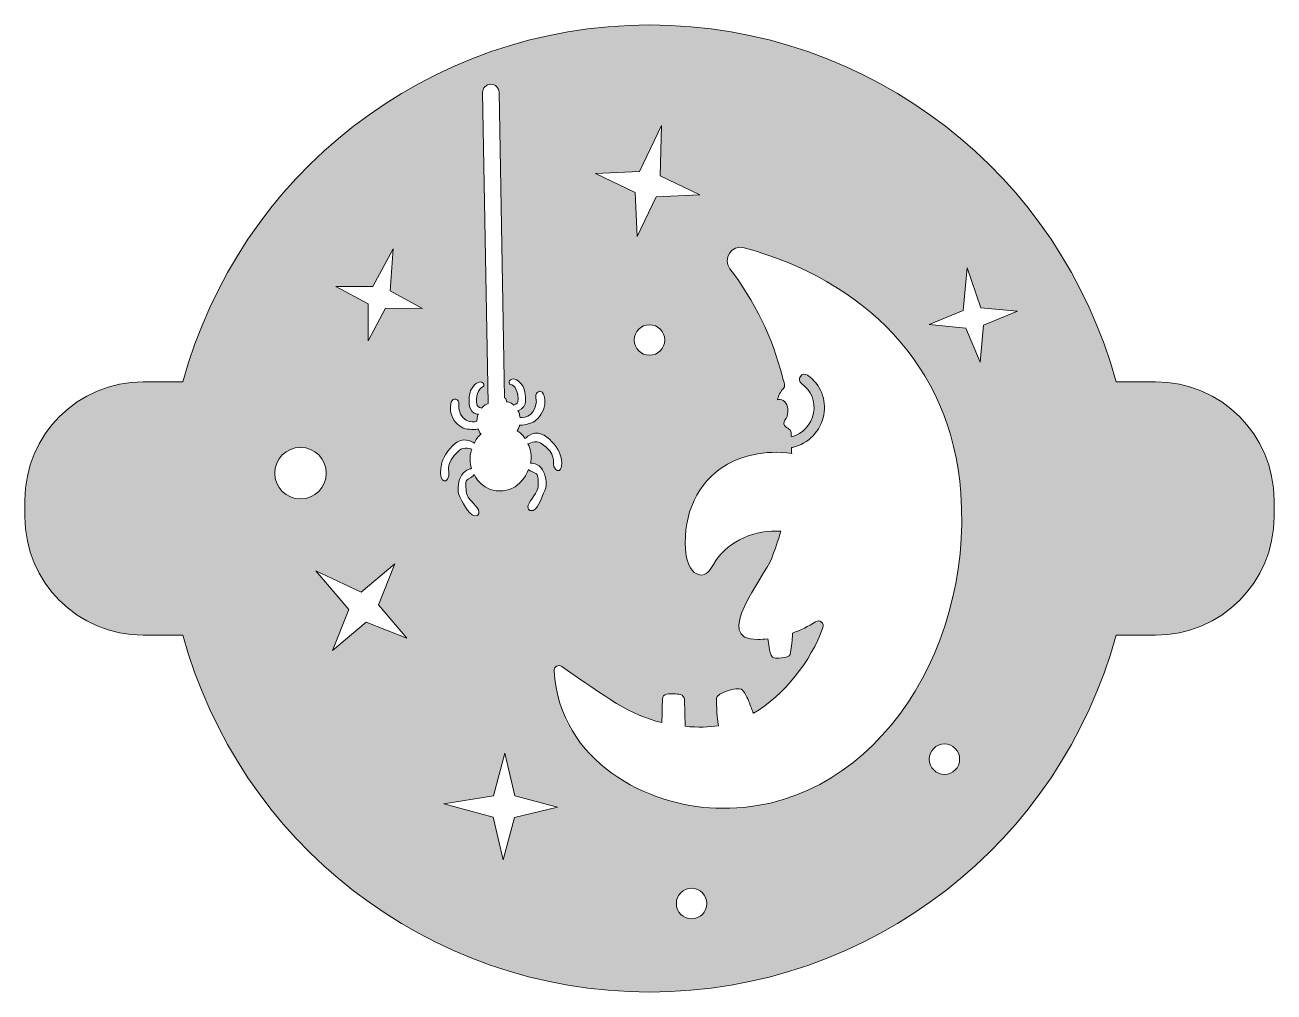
# Model space of a CAD drawing. Header units: inches. Extents: x -258 to 555, y -426 to 216.
# Drawn here: x 315.4 to 555.4, y 30.7 to 216.5 of the extents above; entities that cross this region are included whole.
import ezdxf

# ---------------------------------------------------------------- set-up
doc = ezdxf.new("R2010")
doc.units = ezdxf.units.IN
doc.header["$MEASUREMENT"] = 0
doc.layers.add('Layer', color=7, linetype='Continuous')

msp = doc.modelspace()

# ---------------------------------------------------------------- hatches: boundary and pattern name
at = {"layer": 'Layer', "true_color": 0x181a1c}
h = msp.add_hatch(color=250, dxfattribs=at)
h.dxf.hatch_style = 2
edge = h.paths.add_edge_path()
edge.add_spline(control_points=[(532.64, 147.95), (532.64, 147.95), (525.03, 147.95), (525.03, 147.95), (514.33, 187.43), (478.25, 216.48), (435.38, 216.48), (392.51, 216.48), (356.44, 187.43), (345.74, 147.95), (345.74, 147.95), (338.12, 147.95), (338.12, 147.95), (325.56, 147.95), (315.38, 137.77), (315.38, 125.21), (315.38, 125.21), (315.38, 122), (315.38, 122), (315.38, 109.44), (325.56, 99.26), (338.12, 99.26), (338.12, 99.26), (345.74, 99.26), (345.74, 99.26), (356.44, 59.78), (392.51, 30.73), (435.38, 30.73), (478.25, 30.73), (514.33, 59.78), (525.03, 99.26), (525.03, 99.26), (532.64, 99.26), (532.64, 99.26), (545.2, 99.26), (555.38, 109.44), (555.38, 122), (555.38, 122), (555.38, 125.21), (555.38, 125.21), (555.38, 137.77), (545.2, 147.95), (532.64, 147.95)], knot_values=[0, 0, 0, 0, 1, 1, 1, 2, 2, 2, 3, 3, 3, 4, 4, 4, 5, 5, 5, 6, 6, 6, 7, 7, 7, 8, 8, 8, 9, 9, 9, 10, 10, 10, 11, 11, 11, 12, 12, 12, 13, 13, 13, 14, 14, 14, 14], degree=3, periodic=1)
h.paths.add_polyline_path([(433.45, 188.33), (437.69, 197.17), (437.46, 187.51), (445.08, 183.86), (436.64, 183.49), (433, 175.88), (432.63, 184.31), (425.01, 187.96)])
edge = h.paths.add_edge_path()
edge.add_spline(control_points=[(438.31, 155.97), (438.31, 154.35), (437, 153.04), (435.38, 153.04), (433.77, 153.04), (432.45, 154.35), (432.45, 155.97), (432.45, 157.59), (433.77, 158.9), (435.38, 158.9), (437, 158.9), (438.31, 157.59), (438.31, 155.97)], knot_values=[0, 0, 0, 0, 1, 1, 1, 2, 2, 2, 3, 3, 3, 4, 4, 4, 4], degree=3, periodic=1)
edge = h.paths.add_edge_path()
edge.add_spline(control_points=[(368.32, 125.43), (365.58, 125.43), (363.37, 127.65), (363.37, 130.38), (363.37, 133.12), (365.58, 135.34), (368.32, 135.34), (371.06, 135.34), (373.27, 133.12), (373.27, 130.38), (373.27, 127.65), (371.06, 125.43), (368.32, 125.43)], knot_values=[0, 0, 0, 0, 1, 1, 1, 2, 2, 2, 3, 3, 3, 4, 4, 4, 4], degree=3, periodic=1)
h.paths.add_polyline_path([(380.93, 101.79), (374.49, 96.32), (377.6, 104.18), (371.25, 111.64), (379.98, 107.51), (386.42, 112.97), (383.31, 105.12), (388.78, 98.69)])
h.paths.add_polyline_path([(384.68, 162.07), (381.31, 155.84), (381.35, 162.92), (375.11, 166.28), (382.2, 166.25), (386.1, 173.49), (385.53, 165.4), (391.76, 162.04)])
edge = h.paths.add_edge_path()
edge.add_spline(control_points=[(395.5, 132.44), (395.84, 133.65), (397.21, 135.69), (398.5, 136.43), (400.15, 137.38), (401.68, 136.14), (401.68, 136.14), (401.68, 136.14), (402.06, 136.81), (402.1, 136.87), (402.53, 137.54), (403.02, 137.9), (403.02, 137.9), (402.71, 138.12), (402.47, 138.89), (402.47, 138.89), (402.47, 138.88), (402.45, 138.87), (402.42, 138.86), (402.08, 138.76), (400.41, 138.77), (399.77, 139), (399.07, 139.26), (397.89, 140.08), (397.38, 141.46), (396.88, 142.82), (397.28, 144.02), (397.28, 144.02), (397.66, 145.04), (398.77, 144.64), (398.76, 143.7), (398.76, 143.41), (398.75, 142.82), (398.75, 142.82), (399.37, 139.44), (402.23, 140.36), (402.23, 140.36), (402.18, 141.29), (402.5, 141.71), (402.5, 141.71), (402.24, 141.59), (401.2, 142.12), (400.96, 142.72), (400.58, 143.63), (400.64, 145.43), (401.02, 146.25), (401.55, 147.36), (402.1, 147.62), (402.21, 147.68), (403.45, 148.42), (403.79, 147.14), (403.41, 147.01), (402.48, 146.67), (401.81, 145.13), (402.27, 143.36), (402.35, 143.08), (403.12, 142.9), (403.12, 142.9), (403.56, 143.47), (404.15, 143.69), (404.37, 143.75), (404.37, 143.75), (403.31, 203.49), (403.31, 203.49), (403.3, 204.37), (403.99, 205.09), (404.87, 205.1), (404.88, 205.1), (404.89, 205.1), (404.9, 205.1), (405.76, 205.1), (406.46, 204.41), (406.48, 203.55), (406.48, 203.55), (407.51, 144.89), (407.51, 144.89), (407.93, 144.75), (407.9, 144.1), (407.9, 144.1), (407.9, 144.1), (408.7, 144.07), (409.32, 143.47), (409.32, 143.47), (410.06, 143.78), (410.1, 144.08), (410.36, 145.92), (409.53, 147.32), (408.57, 147.48), (408.18, 147.55), (408.37, 148.88), (409.69, 148.37), (409.8, 148.32), (410.38, 148.17), (411.02, 147.16), (411.49, 146.43), (411.74, 144.65), (411.48, 143.68), (411.3, 143.05), (410.33, 142.34), (410.06, 142.4), (410.06, 142.4), (410.42, 142.04), (410.48, 141.12), (410.48, 141.12), (413.41, 140.72), (413.65, 144.18), (413.65, 144.18), (413.57, 144.77), (413.54, 145.05), (413.43, 145.98), (414.48, 146.58), (414.97, 145.64), (414.97, 145.64), (415.5, 144.52), (415.15, 143.09), (414.8, 141.63), (413.73, 140.6), (413.06, 140.22), (412.46, 139.87), (410.8, 139.56), (410.46, 139.6), (410.42, 139.6), (410.4, 139.61), (410.4, 139.62), (410.4, 139.62), (410.25, 138.81), (409.96, 138.54), (409.96, 138.54), (410.49, 138.28), (410.99, 137.69), (411.04, 137.63), (411.49, 137.04), (411.49, 137.04), (411.49, 137.04), (412.86, 138.55), (414.6, 137.91), (415.96, 137.41), (417.55, 135.63), (418.02, 134.49), (419.35, 131.27), (417.76, 129.82), (417.01, 131.7), (416.62, 132.65), (417.77, 133.92), (414.51, 136.18), (413.57, 136.83), (412.03, 135.98), (412.03, 135.98), (412.03, 135.98), (413.01, 134.32), (412.53, 132.32), (412.53, 132.32), (412.58, 132.32), (412.58, 132.32), (412.58, 132.32), (414.08, 132.32), (414.82, 131.02), (415.32, 130.15), (415.84, 128.45), (415.37, 127.37), (415.13, 126.8), (414.04, 123.54), (413, 123.23), (411.96, 122.92), (411.96, 123.91), (412.09, 124.25), (412.45, 125.2), (414, 126.84), (414, 127.82), (414, 128.8), (414.06, 129.9), (413.65, 130.26), (413.24, 130.62), (412.49, 130.59), (412.14, 131.12), (412.14, 131.12), (410.93, 127.31), (407.24, 127), (403.38, 126.45), (401.69, 130.16), (401.69, 130.16), (401.41, 129.57), (400.66, 129.47), (400.29, 129.03), (399.92, 128.6), (400.11, 127.53), (400.21, 126.56), (400.32, 125.58), (402.04, 124.24), (402.5, 123.37), (402.67, 123.06), (402.77, 122.08), (401.71, 122.2), (400.65, 122.32), (399.21, 125.34), (398.91, 125.86), (398.32, 126.85), (398.65, 128.62), (399.05, 129.58), (399.63, 131), (401.12, 131.27), (401.12, 131.27), (401.12, 131.27), (401.18, 131.28), (401.18, 131.28), (400.47, 133.18), (401.26, 134.99), (401.26, 134.99), (401.26, 134.99), (399.64, 135.55), (398.79, 134.74), (395.81, 131.92), (397.09, 130.87), (396.81, 129.85), (396.27, 127.86), (394.54, 129), (395.5, 132.44)], knot_values=[0, 0, 0, 0, 1, 1, 1, 2, 2, 2, 3, 3, 3, 4, 4, 4, 5, 5, 5, 6, 6, 6, 7, 7, 7, 8, 8, 8, 9, 9, 9, 10, 10, 10, 11, 11, 11, 12, 12, 12, 13, 13, 13, 14, 14, 14, 15, 15, 15, 16, 16, 16, 17, 17, 17, 18, 18, 18, 19, 19, 19, 20, 20, 20, 21, 21, 21, 22, 22, 22, 23, 23, 23, 24, 24, 24, 25, 25, 25, 26, 26, 26, 27, 27, 27, 28, 28, 28, 29, 29, 29, 30, 30, 30, 31, 31, 31, 32, 32, 32, 33, 33, 33, 34, 34, 34, 35, 35, 35, 36, 36, 36, 37, 37, 37, 38, 38, 38, 39, 39, 39, 40, 40, 40, 41, 41, 41, 42, 42, 42, 43, 43, 43, 44, 44, 44, 45, 45, 45, 46, 46, 46, 47, 47, 47, 48, 48, 48, 49, 49, 49, 50, 50, 50, 51, 51, 51, 52, 52, 52, 53, 53, 53, 54, 54, 54, 55, 55, 55, 56, 56, 56, 57, 57, 57, 58, 58, 58, 59, 59, 59, 60, 60, 60, 61, 61, 61, 62, 62, 62, 63, 63, 63, 64, 64, 64, 65, 65, 65, 66, 66, 66, 67, 67, 67, 68, 68, 68, 69, 69, 69, 70, 70, 70, 71, 71, 71, 72, 72, 72, 72], degree=3, periodic=1)
h.paths.add_polyline_path([(409.45, 64.28), (407.29, 56.12), (405.36, 64.34), (395.88, 66.86), (405.42, 68.44), (407.59, 76.6), (409.51, 68.38), (417.68, 66.21)])
edge = h.paths.add_edge_path()
edge.add_spline(control_points=[(443.47, 44.79), (441.85, 44.79), (440.54, 46.1), (440.54, 47.72), (440.54, 49.34), (441.85, 50.65), (443.47, 50.65), (445.09, 50.65), (446.4, 49.34), (446.4, 47.72), (446.4, 46.1), (445.09, 44.79), (443.47, 44.79)], knot_values=[0, 0, 0, 0, 1, 1, 1, 2, 2, 2, 3, 3, 3, 4, 4, 4, 4], degree=3, periodic=1)
edge = h.paths.add_edge_path()
edge.add_spline(control_points=[(492.05, 72.52), (490.44, 72.52), (489.13, 73.83), (489.13, 75.44), (489.13, 77.06), (490.44, 78.37), (492.05, 78.37), (493.67, 78.37), (494.98, 77.06), (494.98, 75.44), (494.98, 73.83), (493.67, 72.52), (492.05, 72.52)], knot_values=[0, 0, 0, 0, 1, 1, 1, 2, 2, 2, 3, 3, 3, 4, 4, 4, 4], degree=3, periodic=1)
edge = h.paths.add_edge_path()
edge.add_spline(control_points=[(448.13, 66.02), (435.2, 66.48), (418.18, 74.75), (417.04, 92.42), (416.99, 93.21), (417.88, 93.71), (418.53, 93.26), (427.14, 87.29), (431.62, 83.89), (437.76, 82.5), (437.8, 84), (437.83, 85.5), (437.86, 87), (437.87, 87.47), (438.22, 87.88), (438.68, 87.95), (439.56, 88.07), (440.47, 88.04), (441.34, 87.86), (441.77, 87.76), (442.09, 87.37), (442.1, 86.93), (442.1, 86.93), (442.25, 81.77), (442.25, 81.77), (444.67, 81.53), (446.81, 81.59), (448.65, 81.87), (448.47, 82.88), (448.28, 84.11), (448.23, 87.09), (448.22, 88.25), (452.28, 89.3), (453, 88.91), (453.61, 88.59), (454.28, 87.05), (454.52, 86.4), (454.83, 85.54), (455.12, 84.86), (455.34, 84.26), (461.28, 87.71), (466.38, 94.28), (468.72, 100.73), (469.03, 101.59), (468.07, 102.34), (467.3, 101.84), (465.91, 100.95), (464.42, 100.23), (462.86, 99.68), (462.81, 98.77), (462.89, 98.14), (462.38, 95.57), (462.22, 94.81), (459.42, 94.69), (459, 95.05), (458.65, 95.35), (458.43, 96.45), (458.36, 96.91), (458.27, 97.58), (458.16, 98.12), (458.11, 98.58), (457.47, 98.51), (456.83, 98.46), (456.19, 98.45), (447.2, 98.26), (457.44, 110.38), (458.86, 114.04), (459.52, 115.75), (460.1, 117.49), (460.59, 119.25), (460.33, 119.26), (460.07, 119.28), (459.82, 119.28), (454.64, 119.32), (450.04, 116.89), (447.67, 112.87), (447.07, 111.85), (446.33, 110.61), (444.99, 110.85), (443.47, 111.12), (442.67, 113.05), (442.46, 114.53), (441.5, 121.27), (443.99, 127.65), (448.95, 131.21), (452.63, 133.84), (457.6, 134.87), (462.7, 134.2), (462.7, 134.21), (462.7, 134.21), (462.7, 134.22), (462.7, 134.22), (462.69, 134.22), (462.69, 134.22), (462.69, 134.59), (462.69, 134.95), (462.69, 135.3), (462.75, 135.31), (462.81, 135.31), (462.87, 135.33), (465.97, 136.08), (468.26, 138.48), (468.86, 141.58), (469.44, 144.56), (468.28, 147.41), (465.77, 149.21), (465.32, 149.53), (464.7, 149.43), (464.38, 148.98), (464.05, 148.53), (464.16, 147.91), (464.61, 147.59), (466.47, 146.25), (467.32, 144.15), (466.9, 141.96), (466.47, 139.71), (464.84, 137.97), (462.64, 137.34), (462.63, 137.62), (462.61, 137.9), (462.6, 138.18), (462.58, 138.51), (462.38, 138.79), (462.08, 138.93), (461.9, 139.03), (461.73, 139.14), (461.56, 139.28), (461.17, 139.6), (461.1, 140.18), (461.41, 140.57), (461.74, 140.98), (461.95, 141.56), (461.98, 142.22), (462.03, 143.48), (461.36, 144.53), (460.48, 144.57), (460.31, 144.57), (460.14, 144.53), (459.98, 144.46), (460.16, 145.33), (460.53, 146.07), (461.04, 146.57), (461.28, 146.8), (461.4, 147.13), (461.32, 147.45), (461.2, 147.93), (461.07, 148.41), (460.93, 148.88), (458.98, 156.56), (455.5, 163.58), (450.85, 169.62), (449.34, 171.58), (451.16, 174.33), (453.55, 173.68), (476.33, 167.48), (493.37, 151.46), (495.21, 126.58), (497.54, 95.02), (477.23, 65), (448.13, 66.02)], knot_values=[0, 0, 0, 0, 1, 1, 1, 2, 2, 2, 3, 3, 3, 4, 4, 4, 5, 5, 5, 6, 6, 6, 7, 7, 7, 8, 8, 8, 9, 9, 9, 10, 10, 10, 11, 11, 11, 12, 12, 12, 13, 13, 13, 14, 14, 14, 15, 15, 15, 16, 16, 16, 17, 17, 17, 18, 18, 18, 19, 19, 19, 20, 20, 20, 21, 21, 21, 22, 22, 22, 23, 23, 23, 24, 24, 24, 25, 25, 25, 26, 26, 26, 27, 27, 27, 28, 28, 28, 29, 29, 29, 30, 30, 30, 31, 31, 31, 32, 32, 32, 33, 33, 33, 34, 34, 34, 35, 35, 35, 36, 36, 36, 37, 37, 37, 38, 38, 38, 39, 39, 39, 40, 40, 40, 41, 41, 41, 42, 42, 42, 43, 43, 43, 44, 44, 44, 45, 45, 45, 46, 46, 46, 47, 47, 47, 48, 48, 48, 49, 49, 49, 50, 50, 50, 51, 51, 51, 52, 52, 52, 53, 53, 53, 53], degree=3, periodic=1)
h.paths.add_polyline_path([(499.57, 158.79), (498.92, 151.74), (496.18, 158.27), (489.13, 158.92), (495.66, 161.66), (496.41, 169.85), (499.05, 162.18), (506.1, 161.53)])

# ---------------------------------------------------------------- linework, layer by layer
at = {"layer": 'Layer', "lineweight": 0}
for points in [[(433.45, 188.33), (437.69, 197.17), (437.46, 187.51), (445.08, 183.86), (436.64, 183.49), (433, 175.88), (432.63, 184.31), (425.01, 187.96), (433.45, 188.33)], [(384.68, 162.07), (381.31, 155.84), (381.35, 162.92), (375.11, 166.28), (382.2, 166.25), (386.1, 173.49), (385.53, 165.4), (391.76, 162.04), (384.68, 162.07)], [(499.57, 158.79), (498.92, 151.74), (496.18, 158.27), (489.13, 158.92), (495.66, 161.66), (496.41, 169.85), (499.05, 162.18), (506.1, 161.53), (499.57, 158.79)], [(380.93, 101.79), (374.49, 96.32), (377.6, 104.18), (371.25, 111.64), (379.98, 107.51), (386.42, 112.97), (383.31, 105.12), (388.78, 98.69), (380.93, 101.79)], [(409.45, 64.28), (407.29, 56.12), (405.36, 64.34), (395.88, 66.86), (405.42, 68.44), (407.59, 76.6), (409.51, 68.38), (417.68, 66.21), (409.45, 64.28)]]:
    msp.add_lwpolyline(points, dxfattribs=at)
for points, knots in [([(532.64, 147.95), (532.64, 147.95), (525.03, 147.95), (525.03, 147.95), (514.33, 187.43), (478.25, 216.48), (435.38, 216.48), (392.51, 216.48), (356.44, 187.43), (345.74, 147.95), (345.74, 147.95), (338.12, 147.95), (338.12, 147.95), (325.56, 147.95), (315.38, 137.77), (315.38, 125.21), (315.38, 125.21), (315.38, 122), (315.38, 122), (315.38, 109.44), (325.56, 99.26), (338.12, 99.26), (338.12, 99.26), (345.74, 99.26), (345.74, 99.26), (356.44, 59.78), (392.51, 30.73), (435.38, 30.73), (478.25, 30.73), (514.33, 59.78), (525.03, 99.26), (525.03, 99.26), (532.64, 99.26), (532.64, 99.26), (545.2, 99.26), (555.38, 109.44), (555.38, 122), (555.38, 122), (555.38, 125.21), (555.38, 125.21), (555.38, 137.77), (545.2, 147.95), (532.64, 147.95)], [0, 0, 0, 0, 1, 1, 1, 2, 2, 2, 3, 3, 3, 4, 4, 4, 5, 5, 5, 6, 6, 6, 7, 7, 7, 8, 8, 8, 9, 9, 9, 10, 10, 10, 11, 11, 11, 12, 12, 12, 13, 13, 13, 14, 14, 14, 14]), ([(395.5, 132.44), (395.84, 133.65), (397.21, 135.69), (398.5, 136.43), (400.15, 137.38), (401.68, 136.14), (401.68, 136.14), (401.68, 136.14), (402.06, 136.81), (402.1, 136.87), (402.53, 137.54), (403.02, 137.9), (403.02, 137.9), (402.71, 138.12), (402.47, 138.89), (402.47, 138.89), (402.47, 138.88), (402.45, 138.87), (402.42, 138.86), (402.08, 138.76), (400.41, 138.77), (399.77, 139), (399.07, 139.26), (397.89, 140.08), (397.38, 141.46), (396.88, 142.82), (397.28, 144.02), (397.28, 144.02), (397.66, 145.04), (398.77, 144.64), (398.76, 143.7), (398.76, 143.41), (398.75, 142.82), (398.75, 142.82), (399.37, 139.44), (402.23, 140.36), (402.23, 140.36), (402.18, 141.29), (402.5, 141.71), (402.5, 141.71), (402.24, 141.59), (401.2, 142.12), (400.96, 142.72), (400.58, 143.63), (400.64, 145.43), (401.02, 146.25), (401.55, 147.36), (402.1, 147.62), (402.21, 147.68), (403.45, 148.42), (403.79, 147.14), (403.41, 147.01), (402.48, 146.67), (401.81, 145.13), (402.27, 143.36), (402.35, 143.08), (403.12, 142.9), (403.12, 142.9), (403.56, 143.47), (404.15, 143.69), (404.37, 143.75), (404.37, 143.75), (403.31, 203.49), (403.31, 203.49), (403.3, 204.37), (403.99, 205.09), (404.87, 205.1), (404.88, 205.1), (404.89, 205.1), (404.9, 205.1), (405.76, 205.1), (406.46, 204.41), (406.48, 203.55), (406.48, 203.55), (407.51, 144.89), (407.51, 144.89), (407.93, 144.75), (407.9, 144.1), (407.9, 144.1), (407.9, 144.1), (408.7, 144.07), (409.32, 143.47), (409.32, 143.47), (410.06, 143.78), (410.1, 144.08), (410.36, 145.92), (409.53, 147.32), (408.57, 147.48), (408.18, 147.55), (408.37, 148.88), (409.69, 148.37), (409.8, 148.32), (410.38, 148.17), (411.02, 147.16), (411.49, 146.43), (411.74, 144.65), (411.48, 143.68), (411.3, 143.05), (410.33, 142.34), (410.06, 142.4), (410.06, 142.4), (410.42, 142.04), (410.48, 141.12), (410.48, 141.12), (413.41, 140.72), (413.65, 144.18), (413.65, 144.18), (413.57, 144.77), (413.54, 145.05), (413.43, 145.98), (414.48, 146.58), (414.97, 145.64), (414.97, 145.64), (415.5, 144.52), (415.15, 143.09), (414.8, 141.63), (413.73, 140.6), (413.06, 140.22), (412.46, 139.87), (410.8, 139.56), (410.46, 139.6), (410.42, 139.6), (410.4, 139.61), (410.4, 139.62), (410.4, 139.62), (410.25, 138.81), (409.96, 138.54), (409.96, 138.54), (410.49, 138.28), (410.99, 137.69), (411.04, 137.63), (411.49, 137.04), (411.49, 137.04), (411.49, 137.04), (412.86, 138.55), (414.6, 137.91), (415.96, 137.41), (417.55, 135.63), (418.02, 134.49), (419.35, 131.27), (417.76, 129.82), (417.01, 131.7), (416.62, 132.65), (417.77, 133.92), (414.51, 136.18), (413.57, 136.83), (412.03, 135.98), (412.03, 135.98), (412.03, 135.98), (413.01, 134.32), (412.53, 132.32), (412.53, 132.32), (412.58, 132.32), (412.58, 132.32), (412.58, 132.32), (414.08, 132.32), (414.82, 131.02), (415.32, 130.15), (415.84, 128.45), (415.37, 127.37), (415.13, 126.8), (414.04, 123.54), (413, 123.23), (411.96, 122.92), (411.96, 123.91), (412.09, 124.25), (412.45, 125.2), (414, 126.84), (414, 127.82), (414, 128.8), (414.06, 129.9), (413.65, 130.26), (413.24, 130.62), (412.49, 130.59), (412.14, 131.12), (412.14, 131.12), (410.93, 127.31), (407.24, 127), (403.38, 126.45), (401.69, 130.16), (401.69, 130.16), (401.41, 129.57), (400.66, 129.47), (400.29, 129.03), (399.92, 128.6), (400.11, 127.53), (400.21, 126.56), (400.32, 125.58), (402.04, 124.24), (402.5, 123.37), (402.67, 123.06), (402.77, 122.08), (401.71, 122.2), (400.65, 122.32), (399.21, 125.34), (398.91, 125.86), (398.32, 126.85), (398.65, 128.62), (399.05, 129.58), (399.63, 131), (401.12, 131.27), (401.12, 131.27), (401.12, 131.27), (401.18, 131.28), (401.18, 131.28), (400.47, 133.18), (401.26, 134.99), (401.26, 134.99), (401.26, 134.99), (399.64, 135.55), (398.79, 134.74), (395.81, 131.92), (397.09, 130.87), (396.81, 129.85), (396.27, 127.86), (394.54, 129), (395.5, 132.44)], [0, 0, 0, 0, 1, 1, 1, 2, 2, 2, 3, 3, 3, 4, 4, 4, 5, 5, 5, 6, 6, 6, 7, 7, 7, 8, 8, 8, 9, 9, 9, 10, 10, 10, 11, 11, 11, 12, 12, 12, 13, 13, 13, 14, 14, 14, 15, 15, 15, 16, 16, 16, 17, 17, 17, 18, 18, 18, 19, 19, 19, 20, 20, 20, 21, 21, 21, 22, 22, 22, 23, 23, 23, 24, 24, 24, 25, 25, 25, 26, 26, 26, 27, 27, 27, 28, 28, 28, 29, 29, 29, 30, 30, 30, 31, 31, 31, 32, 32, 32, 33, 33, 33, 34, 34, 34, 35, 35, 35, 36, 36, 36, 37, 37, 37, 38, 38, 38, 39, 39, 39, 40, 40, 40, 41, 41, 41, 42, 42, 42, 43, 43, 43, 44, 44, 44, 45, 45, 45, 46, 46, 46, 47, 47, 47, 48, 48, 48, 49, 49, 49, 50, 50, 50, 51, 51, 51, 52, 52, 52, 53, 53, 53, 54, 54, 54, 55, 55, 55, 56, 56, 56, 57, 57, 57, 58, 58, 58, 59, 59, 59, 60, 60, 60, 61, 61, 61, 62, 62, 62, 63, 63, 63, 64, 64, 64, 65, 65, 65, 66, 66, 66, 67, 67, 67, 68, 68, 68, 69, 69, 69, 70, 70, 70, 71, 71, 71, 72, 72, 72, 72]), ([(448.13, 66.02), (435.2, 66.48), (418.18, 74.75), (417.04, 92.42), (416.99, 93.21), (417.88, 93.71), (418.53, 93.26), (427.14, 87.29), (431.62, 83.89), (437.76, 82.5), (437.8, 84), (437.83, 85.5), (437.86, 87), (437.87, 87.47), (438.22, 87.88), (438.68, 87.95), (439.56, 88.07), (440.47, 88.04), (441.34, 87.86), (441.77, 87.76), (442.09, 87.37), (442.1, 86.93), (442.1, 86.93), (442.25, 81.77), (442.25, 81.77), (444.67, 81.53), (446.81, 81.59), (448.65, 81.87), (448.47, 82.88), (448.28, 84.11), (448.23, 87.09), (448.22, 88.25), (452.28, 89.3), (453, 88.91), (453.61, 88.59), (454.28, 87.05), (454.52, 86.4), (454.83, 85.54), (455.12, 84.86), (455.34, 84.26), (461.28, 87.71), (466.38, 94.28), (468.72, 100.73), (469.03, 101.59), (468.07, 102.34), (467.3, 101.84), (465.91, 100.95), (464.42, 100.23), (462.86, 99.68), (462.81, 98.77), (462.89, 98.14), (462.38, 95.57), (462.22, 94.81), (459.42, 94.69), (459, 95.05), (458.65, 95.35), (458.43, 96.45), (458.36, 96.91), (458.27, 97.58), (458.16, 98.12), (458.11, 98.58), (457.47, 98.51), (456.83, 98.46), (456.19, 98.45), (447.2, 98.26), (457.44, 110.38), (458.86, 114.04), (459.52, 115.75), (460.1, 117.49), (460.59, 119.25), (460.33, 119.26), (460.07, 119.28), (459.82, 119.28), (454.64, 119.32), (450.04, 116.89), (447.67, 112.87), (447.07, 111.85), (446.33, 110.61), (444.99, 110.85), (443.47, 111.12), (442.67, 113.05), (442.46, 114.53), (441.5, 121.27), (443.99, 127.65), (448.95, 131.21), (452.63, 133.84), (457.6, 134.87), (462.7, 134.2), (462.7, 134.21), (462.7, 134.21), (462.7, 134.22), (462.7, 134.22), (462.69, 134.22), (462.69, 134.22), (462.69, 134.59), (462.69, 134.95), (462.69, 135.3), (462.75, 135.31), (462.81, 135.31), (462.87, 135.33), (465.97, 136.08), (468.26, 138.48), (468.86, 141.58), (469.44, 144.56), (468.28, 147.41), (465.77, 149.21), (465.32, 149.53), (464.7, 149.43), (464.38, 148.98), (464.05, 148.53), (464.16, 147.91), (464.61, 147.59), (466.47, 146.25), (467.32, 144.15), (466.9, 141.96), (466.47, 139.71), (464.84, 137.97), (462.64, 137.34), (462.63, 137.62), (462.61, 137.9), (462.6, 138.18), (462.58, 138.51), (462.38, 138.79), (462.08, 138.93), (461.9, 139.03), (461.73, 139.14), (461.56, 139.28), (461.17, 139.6), (461.1, 140.18), (461.41, 140.57), (461.74, 140.98), (461.95, 141.56), (461.98, 142.22), (462.03, 143.48), (461.36, 144.53), (460.48, 144.57), (460.31, 144.57), (460.14, 144.53), (459.98, 144.46), (460.16, 145.33), (460.53, 146.07), (461.04, 146.57), (461.28, 146.8), (461.4, 147.13), (461.32, 147.45), (461.2, 147.93), (461.07, 148.41), (460.93, 148.88), (458.98, 156.56), (455.5, 163.58), (450.85, 169.62), (449.34, 171.58), (451.16, 174.33), (453.55, 173.68), (476.33, 167.48), (493.37, 151.46), (495.21, 126.58), (497.54, 95.02), (477.23, 65), (448.13, 66.02)], [0, 0, 0, 0, 1, 1, 1, 2, 2, 2, 3, 3, 3, 4, 4, 4, 5, 5, 5, 6, 6, 6, 7, 7, 7, 8, 8, 8, 9, 9, 9, 10, 10, 10, 11, 11, 11, 12, 12, 12, 13, 13, 13, 14, 14, 14, 15, 15, 15, 16, 16, 16, 17, 17, 17, 18, 18, 18, 19, 19, 19, 20, 20, 20, 21, 21, 21, 22, 22, 22, 23, 23, 23, 24, 24, 24, 25, 25, 25, 26, 26, 26, 27, 27, 27, 28, 28, 28, 29, 29, 29, 30, 30, 30, 31, 31, 31, 32, 32, 32, 33, 33, 33, 34, 34, 34, 35, 35, 35, 36, 36, 36, 37, 37, 37, 38, 38, 38, 39, 39, 39, 40, 40, 40, 41, 41, 41, 42, 42, 42, 43, 43, 43, 44, 44, 44, 45, 45, 45, 46, 46, 46, 47, 47, 47, 48, 48, 48, 49, 49, 49, 50, 50, 50, 51, 51, 51, 52, 52, 52, 53, 53, 53, 53]), ([(438.31, 155.97), (438.31, 154.35), (437, 153.04), (435.38, 153.04), (433.77, 153.04), (432.45, 154.35), (432.45, 155.97), (432.45, 157.59), (433.77, 158.9), (435.38, 158.9), (437, 158.9), (438.31, 157.59), (438.31, 155.97)], [0, 0, 0, 0, 1, 1, 1, 2, 2, 2, 3, 3, 3, 4, 4, 4, 4]), ([(368.32, 125.43), (365.58, 125.43), (363.37, 127.65), (363.37, 130.38), (363.37, 133.12), (365.58, 135.34), (368.32, 135.34), (371.06, 135.34), (373.27, 133.12), (373.27, 130.38), (373.27, 127.65), (371.06, 125.43), (368.32, 125.43)], [0, 0, 0, 0, 1, 1, 1, 2, 2, 2, 3, 3, 3, 4, 4, 4, 4]), ([(492.05, 72.52), (490.44, 72.52), (489.13, 73.83), (489.13, 75.44), (489.13, 77.06), (490.44, 78.37), (492.05, 78.37), (493.67, 78.37), (494.98, 77.06), (494.98, 75.44), (494.98, 73.83), (493.67, 72.52), (492.05, 72.52)], [0, 0, 0, 0, 1, 1, 1, 2, 2, 2, 3, 3, 3, 4, 4, 4, 4]), ([(443.47, 44.79), (441.85, 44.79), (440.54, 46.1), (440.54, 47.72), (440.54, 49.34), (441.85, 50.65), (443.47, 50.65), (445.09, 50.65), (446.4, 49.34), (446.4, 47.72), (446.4, 46.1), (445.09, 44.79), (443.47, 44.79)], [0, 0, 0, 0, 1, 1, 1, 2, 2, 2, 3, 3, 3, 4, 4, 4, 4])]:
    msp.add_open_spline(points, degree=3, knots=knots, dxfattribs=at)

doc.saveas('drawing.dxf')
